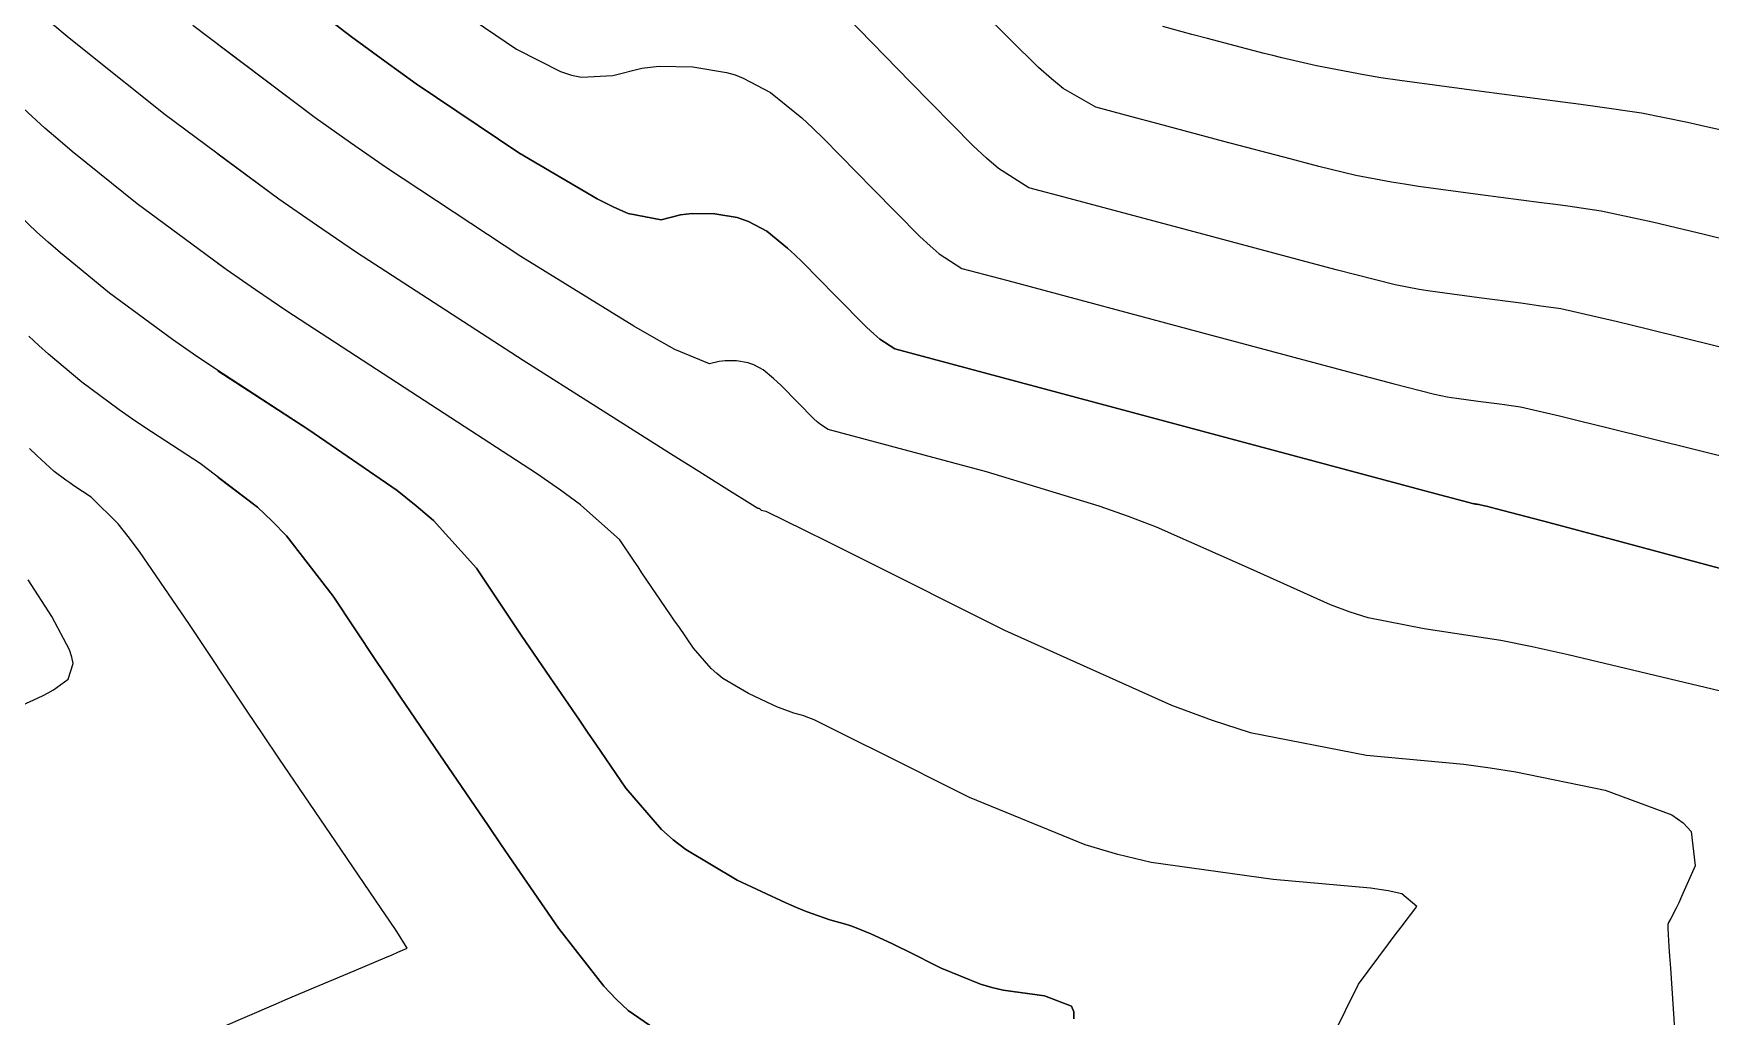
# Model space of a CAD drawing. Header units: metres. Extents: x 837475 to 838479, y 1189012 to 1191015.
# Drawn here: x 837819.78 to 837866.51, y 1190145.97 to 1190173.34 of the extents above; entities that cross this region are included whole.
import ezdxf

# ---------------------------------------------------------------- set-up
doc = ezdxf.new("R2010")
doc.units = ezdxf.units.M
doc.header["$LTSCALE"] = 0.3
doc.layers.add('COTAS 10', color=1, linetype='Continuous')
doc.layers.add('COTAS INT', color=252, linetype='Continuous')

msp = doc.modelspace()

# ---------------------------------------------------------------- linework, layer by layer
at = {"layer": 'COTAS 10'}
for points in [[(837831.77, 1190173.896), (837833.244, 1190172.904), (837834.469, 1190172.277), (837834.769, 1190172.181), (837835.05, 1190172.118), (837835.923, 1190172.171), (837836.728, 1190172.373), (837836.966, 1190172.405), (837837.212, 1190172.426), (837838.156, 1190172.414), (837839.09, 1190172.255), (837839.329, 1190172.183), (837839.559, 1190172.098), (837840.32, 1190171.694), (837841.187, 1190170.988), (837841.483, 1190170.714), (837841.805, 1190170.406), (837843.171, 1190169.009), (837844.48, 1190167.684), (837844.765, 1190167.422), (837845.017, 1190167.205), (837845.65, 1190166.799), (837846.926, 1190166.458), (837852.326, 1190165.014), (837856.25, 1190163.967), (837857.022, 1190163.762), (837857.658, 1190163.593), (837858.816, 1190163.292), (837859.166, 1190163.225), (837859.292, 1190163.205), (837859.43, 1190163.184), (837860.034, 1190163.102), (837860.632, 1190163.025), (837860.767, 1190163.007), (837860.888, 1190162.99), (837861.214, 1190162.942), (837862.296, 1190162.69), (837862.894, 1190162.544), (837863.621, 1190162.366), (837867.324, 1190161.447)], [(837831.77, 1190173.896), (837833.244, 1190172.904), (837834.469, 1190172.277), (837834.769, 1190172.181), (837835.05, 1190172.118), (837835.923, 1190172.171), (837836.728, 1190172.373), (837836.966, 1190172.405), (837837.212, 1190172.426), (837838.156, 1190172.414), (837839.09, 1190172.255), (837839.329, 1190172.183), (837839.559, 1190172.098), (837840.32, 1190171.694), (837841.187, 1190170.988), (837841.483, 1190170.714), (837841.805, 1190170.406), (837843.171, 1190169.009), (837844.48, 1190167.684), (837844.765, 1190167.422), (837845.017, 1190167.205), (837845.65, 1190166.799), (837846.926, 1190166.458), (837852.326, 1190165.014), (837856.25, 1190163.967), (837857.022, 1190163.762), (837857.658, 1190163.593), (837858.816, 1190163.292), (837859.166, 1190163.225), (837859.292, 1190163.205), (837859.43, 1190163.184), (837860.034, 1190163.102), (837860.632, 1190163.025), (837860.767, 1190163.007), (837860.888, 1190162.99), (837861.214, 1190162.942), (837862.296, 1190162.69), (837862.894, 1190162.544), (837863.621, 1190162.366), (837867.324, 1190161.447)], [(837848.767, 1190145.904), (837848.769, 1190146.095), (837848.707, 1190146.252), (837847.95, 1190146.54), (837846.795, 1190146.7), (837846.482, 1190146.777), (837846.171, 1190146.869), (837845.076, 1190147.316), (837844.12, 1190147.791), (837843.898, 1190147.899), (837843.694, 1190147.997), (837843.112, 1190148.268), (837842.655, 1190148.453), (837842.531, 1190148.497), (837842.407, 1190148.538), (837841.966, 1190148.658), (837841.307, 1190148.888), (837841.045, 1190148.998), (837840.749, 1190149.128), (837839.392, 1190149.762), (837837.955, 1190150.62), (837837.607, 1190150.89), (837837.282, 1190151.175), (837836.291, 1190152.321), (837835.451, 1190153.548), (837835.221, 1190153.883), (837834.993, 1190154.217), (837834.177, 1190155.406), (837833.372, 1190156.589), (837833.149, 1190156.919), (837832.927, 1190157.25), (837832.126, 1190158.454), (837830.924, 1190159.781), (837830.448, 1190160.19), (837829.911, 1190160.616), (837827.455, 1190162.306), (837824.863, 1190163.988), (837824.241, 1190164.41), (837823.659, 1190164.813), (837821.902, 1190166.111), (837820.533, 1190167.231), (837820.196, 1190167.523), (837819.878, 1190167.806), (837818.884, 1190168.76)], [(837824.92346, 1190163.94877), (837827.455, 1190162.306), (837829.911, 1190160.616), (837830.448, 1190160.19), (837830.924, 1190159.781), (837832.126, 1190158.454), (837832.927, 1190157.25), (837833.149, 1190156.919), (837833.372, 1190156.589), (837834.177, 1190155.406), (837834.993, 1190154.217), (837835.221, 1190153.883), (837835.451, 1190153.548), (837836.291, 1190152.321), (837837.282, 1190151.175), (837837.607, 1190150.89), (837837.955, 1190150.62), (837839.392, 1190149.762), (837840.749, 1190149.128), (837841.045, 1190148.998), (837841.307, 1190148.888), (837841.966, 1190148.658), (837842.407, 1190148.538), (837842.531, 1190148.497), (837842.655, 1190148.453), (837843.112, 1190148.268), (837843.694, 1190147.997), (837843.898, 1190147.899), (837844.12, 1190147.791), (837845.076, 1190147.316), (837846.171, 1190146.869), (837846.482, 1190146.777), (837846.795, 1190146.7), (837847.95, 1190146.54), (837848.707, 1190146.252), (837848.769, 1190146.095), (837848.767, 1190145.904)]]:
    msp.add_lwpolyline(points, dxfattribs=at)
at = {"layer": 'COTAS INT'}
for points in [[(837824.994, 1190176.047), (837828.647, 1190173.246), (837829.568, 1190172.57), (837830.449, 1190171.938), (837833.303, 1190170.015), (837835.491, 1190168.732), (837835.953, 1190168.503), (837836.351, 1190168.329), (837837.269, 1190168.154), (837837.808, 1190168.29), (837837.968, 1190168.311), (837838.132, 1190168.325), (837838.765, 1190168.317), (837839.39, 1190168.21), (837839.55, 1190168.162), (837839.705, 1190168.106), (837840.215, 1190167.835), (837840.795, 1190167.362), (837840.994, 1190167.178), (837841.209, 1190166.972), (837842.124, 1190166.035), (837843.001, 1190165.148), (837843.193, 1190164.972), (837843.362, 1190164.827), (837843.785, 1190164.555), (837857.925, 1190160.775), (837858.689, 1190160.57), (837859.912, 1190160.244), (837859.938, 1190160.239), (837859.948, 1190160.237), (837859.958, 1190160.236), (837860.003, 1190160.23), (837860.047, 1190160.224), (837860.057, 1190160.223), (837860.066, 1190160.221), (837860.09, 1190160.218), (837860.17, 1190160.199), (837860.214, 1190160.188), (837860.268, 1190160.175), (837860.543, 1190160.107), (837862.001, 1190159.721), (837862.801, 1190159.507), (837863.774, 1190159.247), (837868.717, 1190157.92)], [(837868.717, 1190157.92), (837863.774, 1190159.247), (837862.801, 1190159.507), (837862.001, 1190159.721), (837860.543, 1190160.107), (837860.268, 1190160.175), (837860.214, 1190160.188), (837860.17, 1190160.199), (837860.09, 1190160.218), (837860.066, 1190160.221), (837860.057, 1190160.223), (837860.047, 1190160.224), (837860.003, 1190160.23), (837859.958, 1190160.236), (837859.948, 1190160.237), (837859.938, 1190160.239), (837859.912, 1190160.244), (837858.689, 1190160.57), (837857.925, 1190160.775), (837843.785, 1190164.555), (837843.362, 1190164.827), (837843.193, 1190164.972), (837843.001, 1190165.148), (837842.124, 1190166.035), (837841.209, 1190166.972), (837840.994, 1190167.178), (837840.795, 1190167.362), (837840.215, 1190167.835), (837839.705, 1190168.106), (837839.55, 1190168.162), (837839.39, 1190168.21), (837838.765, 1190168.317), (837838.132, 1190168.325), (837837.968, 1190168.311), (837837.808, 1190168.29), (837837.269, 1190168.154), (837836.351, 1190168.329), (837835.953, 1190168.503), (837835.491, 1190168.732), (837833.303, 1190170.015), (837830.449, 1190171.938), (837829.568, 1190172.57), (837828.647, 1190173.246), (837824.994, 1190176.047)], [(837870.835, 1190163.602), (837865.762, 1190164.858), (837864.755, 1190165.104), (837863.92, 1190165.305), (837862.338, 1190165.667), (837861.711, 1190165.758), (837861.477, 1190165.79), (837861.218, 1190165.825), (837860.066, 1190165.974), (837858.903, 1190166.132), (837858.636, 1190166.172), (837858.394, 1190166.211), (837857.72, 1190166.34), (837856.626, 1190166.616), (837856.119, 1190166.749), (837855.524, 1190166.905), (837852.639, 1190167.673), (837848.636, 1190168.743), (837847.515, 1190169.043), (837846.673, 1190169.583), (837846.338, 1190169.871), (837845.958, 1190170.22), (837844.217, 1190171.982), (837842.422, 1190173.825)], [(837870.835, 1190163.602), (837865.762, 1190164.858), (837864.755, 1190165.104), (837863.92, 1190165.305), (837862.338, 1190165.667), (837861.711, 1190165.758), (837861.477, 1190165.79), (837861.218, 1190165.825), (837860.066, 1190165.974), (837858.903, 1190166.132), (837858.636, 1190166.172), (837858.394, 1190166.211), (837857.72, 1190166.34), (837856.626, 1190166.616), (837856.119, 1190166.749), (837855.524, 1190166.905), (837852.639, 1190167.673), (837848.636, 1190168.743), (837847.515, 1190169.043), (837846.673, 1190169.583), (837846.338, 1190169.871), (837845.958, 1190170.22), (837844.217, 1190171.982), (837842.422, 1190173.825)], [(837870.096, 1190166.815), (837866.331, 1190167.742), (837865.554, 1190167.928), (837864.892, 1190168.083), (837863.462, 1190168.391), (837862.533, 1190168.527), (837862.187, 1190168.574), (837861.803, 1190168.626), (837860.098, 1190168.846), (837858.375, 1190169.08), (837857.981, 1190169.14), (837857.622, 1190169.198), (837856.623, 1190169.387), (837855.594, 1190169.639), (837855.217, 1190169.736), (837854.798, 1190169.844), (837852.952, 1190170.332), (837851.121, 1190170.822), (837850.346, 1190171.029), (837849.379, 1190171.287), (837848.471, 1190171.81), (837848.142, 1190172.075), (837847.78, 1190172.392), (837846.19, 1190173.972)], [(837870.096, 1190166.815), (837866.331, 1190167.742), (837865.554, 1190167.928), (837864.892, 1190168.083), (837863.462, 1190168.391), (837862.533, 1190168.527), (837862.187, 1190168.574), (837861.803, 1190168.626), (837860.098, 1190168.846), (837858.375, 1190169.08), (837857.981, 1190169.14), (837857.622, 1190169.198), (837856.623, 1190169.387), (837855.594, 1190169.639), (837855.217, 1190169.736), (837854.798, 1190169.844), (837852.952, 1190170.332), (837851.121, 1190170.822), (837850.346, 1190171.029), (837849.379, 1190171.287), (837848.471, 1190171.81), (837848.142, 1190172.075), (837847.78, 1190172.392), (837846.19, 1190173.972)], [(837820.322, 1190173.594), (837820.722, 1190173.262), (837821.191, 1190172.879), (837823.448, 1190171.079), (837826.62, 1190168.735), (837827.665, 1190168.009), (837828.783, 1190167.251), (837833.423, 1190164.239), (837837.535, 1190161.643), (837838.321, 1190161.148), (837838.953, 1190160.75), (837839.96, 1190160.121), (837839.968, 1190160.123), (837839.982, 1190160.123), (837839.991, 1190160.121), (837839.993, 1190160.121), (837839.996, 1190160.12), (837840.003, 1190160.116), (837840.012, 1190160.109), (837840.018, 1190160.103), (837840.031, 1190160.089), (837840.047, 1190160.073), (837840.056, 1190160.067), (837840.184, 1190160.033), (837841.263, 1190159.51), (837841.909, 1190159.189), (837842.705, 1190158.793), (837846.836, 1190156.725), (837851.493, 1190154.631), (837852.621, 1190154.217), (837853.68, 1190153.875), (837856.923, 1190153.243), (837859.638, 1190152.994), (837860.364, 1190152.895), (837861.079, 1190152.783), (837863.57, 1190152.267), (837865.427, 1190151.578), (837865.743, 1190151.357), (837865.972, 1190151.122), (837866.082, 1190150.165), (837865.702, 1190149.305), (837865.623, 1190149.131), (837865.555, 1190148.986), (837865.402, 1190148.694), (837865.34, 1190148.585), (837865.329, 1190148.555), (837865.321, 1190148.525), (837865.314, 1190148.415), (837865.35, 1190147.919), (837865.369, 1190147.645), (837865.391, 1190147.311), (837865.506, 1190145.615)], [(837867.172, 1190154.935), (837862.539, 1190156.038), (837861.54, 1190156.256), (837860.664, 1190156.435), (837858.525, 1190156.762), (837856.972, 1190157.065), (837856.464, 1190157.229), (837855.924, 1190157.427), (837853.692, 1190158.431), (837851.073, 1190159.593), (837850.288, 1190159.891), (837849.477, 1190160.178), (837846.332, 1190161.132), (837841.921, 1190162.311), (837841.706, 1190162.449), (837841.62, 1190162.523), (837841.523, 1190162.612), (837841.078, 1190163.062), (837840.613, 1190163.537), (837840.504, 1190163.642), (837840.403, 1190163.735), (837840.109, 1190163.975), (837839.85, 1190164.113), (837839.772, 1190164.141), (837839.691, 1190164.166), (837839.373, 1190164.22), (837839.052, 1190164.224), (837838.969, 1190164.217), (837838.888, 1190164.206), (837838.614, 1190164.137), (837837.652, 1190164.54), (837837.137, 1190164.826), (837836.513, 1190165.188), (837833.363, 1190167.127), (837829.616, 1190169.595), (837828.617, 1190170.29), (837827.634, 1190170.99), (837824.221, 1190173.563)], [(837866.9, 1190170.626), (837866.353, 1190170.752), (837865.865, 1190170.861), (837864.586, 1190171.115), (837863.355, 1190171.295), (837862.898, 1190171.358), (837862.389, 1190171.426), (837860.13, 1190171.719), (837857.848, 1190172.028), (837857.325, 1190172.107), (837856.85, 1190172.184), (837855.527, 1190172.435), (837854.563, 1190172.662), (837854.314, 1190172.723), (837854.072, 1190172.783), (837853.265, 1190172.991), (837852.494, 1190173.197), (837852.056, 1190173.314), (837851.244, 1190173.531)], [(837866.9, 1190170.626), (837866.353, 1190170.752), (837865.865, 1190170.861), (837864.586, 1190171.115), (837863.355, 1190171.295), (837862.898, 1190171.358), (837862.389, 1190171.426), (837860.13, 1190171.719), (837857.848, 1190172.028), (837857.325, 1190172.107), (837856.85, 1190172.184), (837855.527, 1190172.435), (837854.563, 1190172.662), (837854.314, 1190172.723), (837854.072, 1190172.783), (837853.265, 1190172.991), (837852.494, 1190173.197), (837852.056, 1190173.314), (837851.244, 1190173.531)], [(837867.172, 1190154.935), (837862.539, 1190156.038), (837861.54, 1190156.256), (837860.664, 1190156.435), (837858.525, 1190156.762), (837856.972, 1190157.065), (837856.464, 1190157.229), (837855.924, 1190157.427), (837853.692, 1190158.431), (837851.073, 1190159.593), (837850.288, 1190159.891), (837849.477, 1190160.178), (837846.332, 1190161.132), (837841.921, 1190162.311), (837841.706, 1190162.449), (837841.62, 1190162.523), (837841.523, 1190162.612), (837841.078, 1190163.062), (837840.613, 1190163.537), (837840.504, 1190163.642), (837840.403, 1190163.735), (837840.109, 1190163.975), (837839.85, 1190164.113), (837839.772, 1190164.141), (837839.691, 1190164.166), (837839.373, 1190164.22), (837839.052, 1190164.224), (837838.969, 1190164.217), (837838.888, 1190164.206), (837838.614, 1190164.137), (837837.652, 1190164.54), (837837.137, 1190164.826), (837836.513, 1190165.188), (837833.363, 1190167.127), (837829.616, 1190169.595), (837828.617, 1190170.29), (837827.634, 1190170.99), (837824.92346, 1190173.03343)], [(837855.971, 1190145.402), (837856.702, 1190146.864), (837857.535, 1190147.988), (837857.721, 1190148.236), (837857.888, 1190148.457), (837858.329, 1190149.026), (837857.906, 1190149.38), (837857.527, 1190149.464), (837857.036, 1190149.543), (837854.319, 1190149.782), (837850.92, 1190150.254), (837849.999, 1190150.481), (837849.087, 1190150.75), (837845.865, 1190152.066), (837843.275, 1190153.363), (837842.761, 1190153.619), (837842.335, 1190153.831), (837841.532, 1190154.223), (837841.307, 1190154.314), (837841.246, 1190154.336), (837841.185, 1190154.356), (837840.968, 1190154.415), (837840.643, 1190154.529), (837840.515, 1190154.583), (837840.369, 1190154.647), (837839.701, 1190154.959), (837838.993, 1190155.381), (837838.822, 1190155.515), (837838.662, 1190155.655), (837838.174, 1190156.219), (837837.76, 1190156.823), (837837.647, 1190156.988), (837837.534, 1190157.152), (837837.133, 1190157.738), (837836.736, 1190158.32), (837836.627, 1190158.483), (837836.517, 1190158.646), (837836.123, 1190159.239), (837835.019, 1190160.215), (837834.462, 1190160.62), (837833.797, 1190161.084), (837830.485, 1190163.243), (837826.84, 1190165.609), (837825.965, 1190166.202), (837825.147, 1190166.769), (837822.675, 1190168.595), (837820.862, 1190170.055), (837820.459, 1190170.392), (837820.1, 1190170.7), (837819.163, 1190171.567)], [(837824.92346, 1190169.98869), (837826.62, 1190168.735), (837827.665, 1190168.009), (837828.783, 1190167.251), (837833.423, 1190164.239), (837837.535, 1190161.643), (837838.321, 1190161.148), (837838.953, 1190160.75), (837839.96, 1190160.121), (837839.968, 1190160.123), (837839.982, 1190160.123), (837839.991, 1190160.121), (837839.993, 1190160.121), (837839.996, 1190160.12), (837840.003, 1190160.116), (837840.012, 1190160.109), (837840.018, 1190160.103), (837840.031, 1190160.089), (837840.047, 1190160.073), (837840.056, 1190160.067), (837840.184, 1190160.033), (837841.263, 1190159.51), (837841.909, 1190159.189), (837842.705, 1190158.793), (837846.836, 1190156.725), (837851.493, 1190154.631), (837852.621, 1190154.217), (837853.68, 1190153.875), (837856.923, 1190153.243), (837859.638, 1190152.994), (837860.364, 1190152.895), (837861.079, 1190152.783), (837863.57, 1190152.267), (837865.427, 1190151.578), (837865.743, 1190151.357), (837865.972, 1190151.122), (837866.082, 1190150.165), (837865.702, 1190149.305), (837865.623, 1190149.131), (837865.555, 1190148.986), (837865.402, 1190148.694), (837865.34, 1190148.585), (837865.329, 1190148.555), (837865.321, 1190148.525), (837865.314, 1190148.415), (837865.35, 1190147.919), (837865.369, 1190147.645), (837865.391, 1190147.311), (837865.506, 1190145.615)], [(837855.971, 1190145.402), (837856.702, 1190146.864), (837857.535, 1190147.988), (837857.721, 1190148.236), (837857.888, 1190148.457), (837858.329, 1190149.026), (837857.906, 1190149.38), (837857.527, 1190149.464), (837857.036, 1190149.543), (837854.319, 1190149.782), (837850.92, 1190150.254), (837849.999, 1190150.481), (837849.087, 1190150.75), (837845.865, 1190152.066), (837843.275, 1190153.363), (837842.761, 1190153.619), (837842.335, 1190153.831), (837841.532, 1190154.223), (837841.307, 1190154.314), (837841.246, 1190154.336), (837841.185, 1190154.356), (837840.968, 1190154.415), (837840.643, 1190154.529), (837840.515, 1190154.583), (837840.369, 1190154.647), (837839.701, 1190154.959), (837838.993, 1190155.381), (837838.822, 1190155.515), (837838.662, 1190155.655), (837838.174, 1190156.219), (837837.76, 1190156.823), (837837.647, 1190156.988), (837837.534, 1190157.152), (837837.133, 1190157.738), (837836.736, 1190158.32), (837836.627, 1190158.483), (837836.517, 1190158.646), (837836.123, 1190159.239), (837835.019, 1190160.215), (837834.462, 1190160.62), (837833.797, 1190161.084), (837830.485, 1190163.243), (837826.84, 1190165.609), (837825.965, 1190166.202), (837825.147, 1190166.769), (837824.92346, 1190166.93412)], [(837837.568, 1190145.299), (837836.355, 1190146.13), (837836.014, 1190146.45), (837835.67, 1190146.808), (837834.408, 1190148.423), (837833.142, 1190150.273), (837832.795, 1190150.778), (837832.451, 1190151.281), (837831.222, 1190153.073), (837830.007, 1190154.857), (837829.671, 1190155.355), (837829.336, 1190155.854), (837828.129, 1190157.669), (837826.828, 1190159.347), (837826.434, 1190159.759), (837826.025, 1190160.149), (837824.424, 1190161.368), (837822.886, 1190162.367), (837822.517, 1190162.617), (837822.172, 1190162.856), (837821.129, 1190163.627), (837820.204, 1190164.408), (837819.933, 1190164.653), (837819.657, 1190164.912)], [(837825.078, 1190145.686), (837826.479, 1190146.292), (837826.856, 1190146.454), (837827.229, 1190146.613), (837828.54, 1190147.166), (837829.574, 1190147.601), (837829.773, 1190147.685), (837829.933, 1190147.754), (837830.198, 1190147.872), (837829.903, 1190148.336), (837829.71, 1190148.623), (837829.47, 1190148.978), (837828.204, 1190150.831), (837826.619, 1190153.159), (837826.178, 1190153.813), (837825.736, 1190154.472), (837824.133, 1190156.884), (837822.733, 1190158.913), (837822.42, 1190159.329), (837822.139, 1190159.682), (837821.394, 1190160.431), (837820.909, 1190160.746), (837820.793, 1190160.825), (837820.684, 1190160.9), (837820.356, 1190161.143), (837819.875, 1190161.584), (837819.671, 1190161.784)], [(837824.92346, 1190160.98771), (837826.025, 1190160.149), (837826.434, 1190159.759), (837826.828, 1190159.347), (837828.129, 1190157.669), (837829.336, 1190155.854), (837829.671, 1190155.355), (837830.007, 1190154.857), (837831.222, 1190153.073), (837832.451, 1190151.281), (837832.795, 1190150.778), (837833.142, 1190150.273), (837834.408, 1190148.423), (837835.67, 1190146.808), (837836.014, 1190146.45), (837836.355, 1190146.13), (837837.568, 1190145.299)], [(837819.351, 1190154.577), (837820.032, 1190154.896), (837820.191, 1190154.981), (837820.336, 1190155.065), (837820.753, 1190155.358), (837820.886, 1190155.798), (837820.851, 1190155.976), (837820.786, 1190156.177), (837820.296, 1190157.105), (837819.634, 1190158.121)], [(837825.078, 1190145.686), (837826.479, 1190146.292), (837826.856, 1190146.454), (837827.229, 1190146.613), (837828.54, 1190147.166), (837829.574, 1190147.601), (837829.773, 1190147.685), (837829.933, 1190147.754), (837830.198, 1190147.872), (837829.903, 1190148.336), (837829.71, 1190148.623), (837829.47, 1190148.978), (837828.204, 1190150.831), (837826.619, 1190153.159), (837826.178, 1190153.813), (837825.736, 1190154.472), (837824.92346, 1190155.69461)]]:
    msp.add_lwpolyline(points, dxfattribs=at)

doc.saveas('drawing.dxf')
